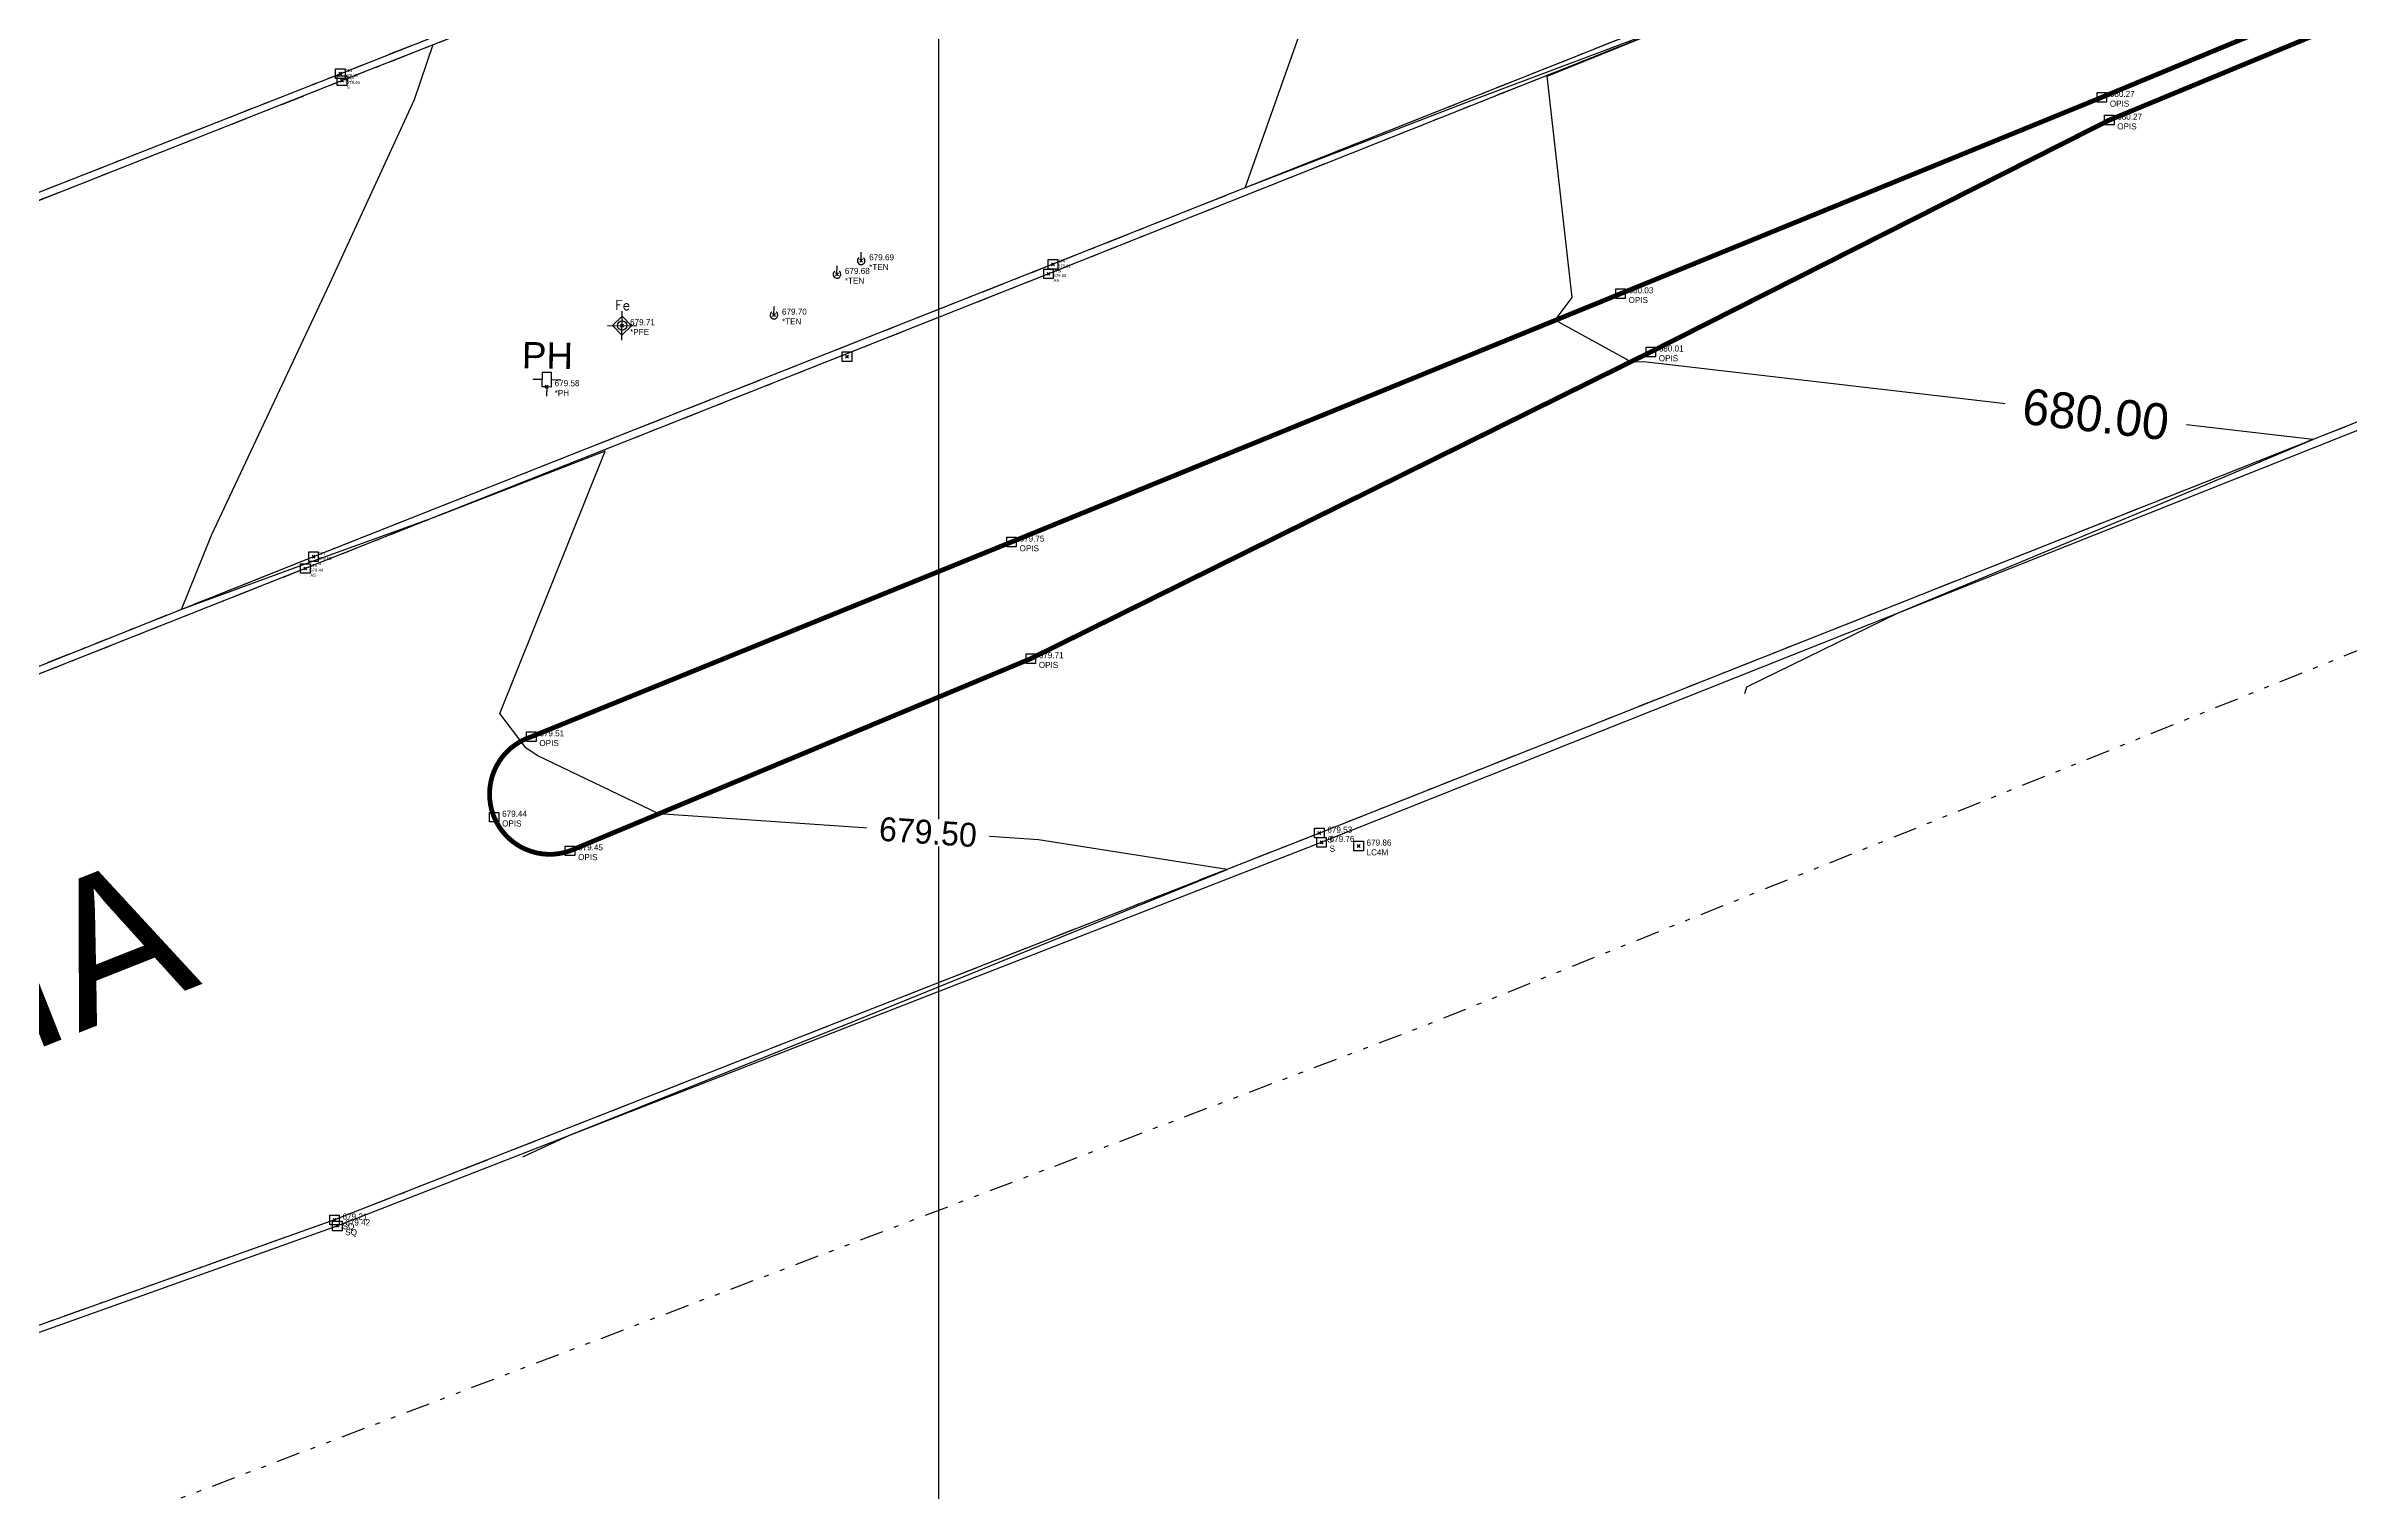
# Model space of a CAD drawing. Extents: x 350769 to 354978, y 6304672 to 6307963.
# Drawn here: x 352681.33 to 352729.52, y 6305454.38 to 6305484.61 of the extents above; entities that cross this region are included whole.
import ezdxf

# ---------------------------------------------------------------- set-up
doc = ezdxf.new("R2010")
doc.units = 0
doc.header["$PDMODE"] = 35
doc.header["$PDSIZE"] = 0.03
for name, pattern in [('4.0 - LO RECABARREN - DESNIVEL NUEVO$0$HIDDEN', [0.375, 0.25, -0.125]), ('CONTINUOS', [0]), ('DASHED', [19.05, 12.7, -6.35]), ('DIVIDE', [1.25, 0.5, -0.25, 0, -0.25, 0, -0.25]), ('JPG_DASHDOT', [1, 0.5, -0.25, 0, -0.25])]:
    doc.linetypes.add(name, pattern=pattern)
doc.layers.get('0').update_dxf_attribs({"linetype": 'CONTINUOUS'})
doc.layers.add('0_ASD_TOPOGRAFIA_ELEMENTOS', color=7, linetype='CONTINUOS', lineweight=5, true_color=0xbdbdbd)
for name, color, linetype in [('1-CALLE_NOMBRE', 6, 'CONTINUOUS'), ('1-coordenadas', 8, 'CONTINUOUS'), ('1-LINEA DE CIERRO', 7, 'DIVIDE'), ('1-PAVIMENTO', 161, 'CONTINUOUS'), ('1-PAVIMENTO PINTURA', 7, 'DASHED'), ('1-SOLERA', 212, 'CONTINUOUS'), ('2-ACHURADO JARDINERA', 252, 'CONTINUOUS'), ('2-ACHURADO VEREDA', 252, 'CONTINUOUS'), ('C-TINN', 5, 'CONTINUOUS'), ('C-TOPO-MAJR', 9, 'CONTINUOUS'), ('C-TOPO-MINR', 8, 'CONTINUOUS'), ('TOP-URB-SOLERAS', 2, 'JPG_DASHDOT'), ('V-NODE - 2013', 4, 'CONTINUOUS'), ('V-NODE DIC 2005', 4, 'CONTINUOUS'), ('V-NODE-TEXT 2013', 2, 'CONTINUOUS'), ('V-NODE-TEXT DIC 2005', 2, 'CONTINUOUS'), ('Z-PFE', 253, 'CONTINUOUS'), ('Z-PH', 253, 'CONTINUOUS'), ('Z-TEN', 253, 'CONTINUOUS')]:
    doc.layers.add(name, color=color, linetype=linetype)
doc.styles.add('A', font='arial.ttf', dxfattribs={"height": 2})
doc.styles.add('ROMANS', font='romans.shx', dxfattribs={"width": 0.65})

# ---------------------------------------------------------------- blocks, each defined once
blk = doc.blocks.new('COORDENADAS')
at = {"layer": '1-coordenadas'}
blk.add_line((520, -900.625), (520, -0.625), dxfattribs=at)
blk = doc.blocks.new('PFE')
for p, q in [((-1.22, 0), (1.22, 0)), ((0, 0.79), (-0.79, 0)), ((-0.79, 0), (0, -0.79)), ((0, -1.22), (0, 1.22)), ((0.79, 0), (0, 0.79)), ((0, -0.79), (0.79, 0))]:
    blk.add_line(p, q)
blk.add_circle((0, 0), 0.397)
at = {"style": 'ROMANS'}
blk.add_text('Fe', height=0.8, dxfattribs=at).set_placement((-0.6, 1.31))
blk = doc.blocks.new('PH')
at = {"layer": 'Z-PH'}
for p, q in [((-0.098, 0.148), (-0.295, 0.148)), ((-0.098, 0.295), (-0.098, 0)), ((0.098, 0.295), (-0.098, 0.295)), ((-0.098, 0), (-0.01, 0)), ((0.01, 0), (0.098, 0)), ((0.098, 0), (0.098, 0.295)), ((0.098, 0.148), (0.295, 0.148)), ((0, -0.01), (0, -0.197))]:
    blk.add_line(p, q, dxfattribs=at)
blk.add_circle((0, 0), 0.00984, dxfattribs=at)
at = {"layer": 'Z-PH', "style": 'A'}
blk.add_text('PH', height=0.55, dxfattribs=at).set_placement((-0.527, 0.377))
blk = doc.blocks.new('TEN')
at = {"layer": 'Z-TEN'}
blk.add_line((0, 0), (0, 0.89), dxfattribs=at)
blk.add_arc((0, 0), 0.396, 125.9547, 54.0453, dxfattribs=at)
blk = doc.blocks.new('*U506', base_point=(352687.52, 6305483.888))
at = {"layer": 'V-NODE - 2013', "lineweight": -2}
blk.add_point((352687.52, 6305483.888), dxfattribs=at)
at = {"layer": 'V-NODE-TEXT 2013', "linetype": 'ByBlock', "char_height": 0.0635}
for s, insert, attachment_point in [('914', (352687.625, 6305483.921), 7), ('679.45', (352687.625, 6305483.883), 1), ('S', (352687.625, 6305483.782), 1)]:
    blk.add_mtext(s, dxfattribs=dict(at, insert=insert, attachment_point=attachment_point))
blk = doc.blocks.new('*U516', base_point=(352702.39, 6305480.049))
at = {"layer": 'V-NODE - 2013', "lineweight": -2}
blk.add_point((352702.39, 6305480.049), dxfattribs=at)
at = {"layer": 'V-NODE-TEXT 2013', "linetype": 'ByBlock', "char_height": 0.0635}
for s, insert, attachment_point in [('974', (352702.495, 6305480.082), 7), ('679.91', (352702.495, 6305480.044), 1), ('S', (352702.495, 6305479.943), 1)]:
    blk.add_mtext(s, dxfattribs=dict(at, insert=insert, attachment_point=attachment_point))
blk = doc.blocks.new('*U517', base_point=(352686.925, 6305473.933))
at = {"layer": 'V-NODE - 2013', "lineweight": -2}
blk.add_point((352686.925, 6305473.933), dxfattribs=at)
at = {"layer": 'V-NODE-TEXT 2013', "linetype": 'ByBlock', "char_height": 0.0635}
for s, insert, attachment_point in [('S', (352687.03, 6305473.827), 1), ('977', (352687.03, 6305473.966), 7), ('679.56', (352687.03, 6305473.928), 1)]:
    blk.add_mtext(s, dxfattribs=dict(at, insert=insert, attachment_point=attachment_point))
blk = doc.blocks.new('*U544', base_point=(352687.485, 6305484.034))
at = {"layer": 'V-NODE - 2013', "lineweight": -2}
blk.add_point((352687.485, 6305484.034), dxfattribs=at)
at = {"layer": 'V-NODE-TEXT 2013', "linetype": 'ByBlock', "char_height": 0.0635}
for s, insert, attachment_point in [('915', (352687.59, 6305484.067), 7), ('679.30', (352687.59, 6305484.029), 1), ('HO', (352687.59, 6305483.928), 1)]:
    blk.add_mtext(s, dxfattribs=dict(at, insert=insert, attachment_point=attachment_point))
blk = doc.blocks.new('*U577', base_point=(352702.296, 6305479.848))
at = {"layer": 'V-NODE - 2013', "lineweight": -2}
blk.add_point((352702.296, 6305479.848), dxfattribs=at)
at = {"layer": 'V-NODE-TEXT 2013', "linetype": 'ByBlock', "char_height": 0.0635}
for s, insert, attachment_point in [('AS', (352702.401, 6305479.742), 1), ('975', (352702.401, 6305479.881), 7), ('679.80', (352702.401, 6305479.843), 1)]:
    blk.add_mtext(s, dxfattribs=dict(at, insert=insert, attachment_point=attachment_point))
blk = doc.blocks.new('*U578', base_point=(352686.752, 6305473.687))
at = {"layer": 'V-NODE - 2013', "lineweight": -2}
blk.add_point((352686.752, 6305473.687), dxfattribs=at)
at = {"layer": 'V-NODE-TEXT 2013', "linetype": 'ByBlock', "char_height": 0.0635}
for s, insert, attachment_point in [('976', (352686.857, 6305473.72), 7), ('AS', (352686.857, 6305473.581), 1), ('679.44', (352686.857, 6305473.682), 1)]:
    blk.add_mtext(s, dxfattribs=dict(at, insert=insert, attachment_point=attachment_point))
blk = doc.blocks.new('*U1327')
at = {"color": 0, "linetype": 'ByBlock', "lineweight": -2, "transparency": 16777216}
blk.add_point((0, 0), dxfattribs=at)
blk = doc.blocks.new('*U3512', base_point=(352708.847, 6305467.824))
at = {"layer": 'V-NODE-TEXT DIC 2005', "linetype": 'ByBlock', "char_height": 0.127}
for s, insert, attachment_point in [('679.86', (352709.014, 6305467.895), 4), ('LC4M', (352709.014, 6305467.756), 1)]:
    blk.add_mtext(s, dxfattribs=dict(at, insert=insert, attachment_point=attachment_point))
blk = doc.blocks.new('*U3513', base_point=(352708.847, 6305467.824))
at = {"layer": 'V-NODE-TEXT DIC 2005', "color": 2, "lineweight": -2}
blk.add_blockref('*U3512', (352708.847, 6305467.824), dxfattribs=at)
blk = doc.blocks.new('*U3388', base_point=(352690.767, 6305468.426))
at = {"layer": 'V-NODE-TEXT DIC 2005', "linetype": 'ByBlock', "char_height": 0.127}
for s, insert, attachment_point in [('679.44', (352690.934, 6305468.497), 4), ('OPIS', (352690.934, 6305468.358), 1)]:
    blk.add_mtext(s, dxfattribs=dict(at, insert=insert, attachment_point=attachment_point))
blk = doc.blocks.new('*U3389', base_point=(352690.767, 6305468.426))
at = {"layer": 'V-NODE-TEXT DIC 2005', "color": 2, "lineweight": -2}
blk.add_blockref('*U3388', (352690.767, 6305468.426), dxfattribs=at)
blk = doc.blocks.new('*U3386', base_point=(352701.588, 6305474.18))
at = {"layer": 'V-NODE-TEXT DIC 2005', "linetype": 'ByBlock', "char_height": 0.127}
for s, insert, attachment_point in [('679.75', (352701.755, 6305474.251), 4), ('OPIS', (352701.755, 6305474.112), 1)]:
    blk.add_mtext(s, dxfattribs=dict(at, insert=insert, attachment_point=attachment_point))
blk = doc.blocks.new('*U3387', base_point=(352701.588, 6305474.18))
at = {"layer": 'V-NODE-TEXT DIC 2005', "color": 2, "lineweight": -2}
blk.add_blockref('*U3386', (352701.588, 6305474.18), dxfattribs=at)
blk = doc.blocks.new('*U3384', base_point=(352692.356, 6305467.723))
at = {"layer": 'V-NODE-TEXT DIC 2005', "linetype": 'ByBlock', "char_height": 0.127}
for s, insert, attachment_point in [('679.45', (352692.523, 6305467.794), 4), ('OPIS', (352692.523, 6305467.655), 1)]:
    blk.add_mtext(s, dxfattribs=dict(at, insert=insert, attachment_point=attachment_point))
blk = doc.blocks.new('*U3385', base_point=(352692.356, 6305467.723))
at = {"layer": 'V-NODE-TEXT DIC 2005', "color": 2, "lineweight": -2}
blk.add_blockref('*U3384', (352692.356, 6305467.723), dxfattribs=at)
blk = doc.blocks.new('*U3378', base_point=(352691.546, 6305470.107))
at = {"layer": 'V-NODE-TEXT DIC 2005', "linetype": 'ByBlock', "char_height": 0.127}
for s, insert, attachment_point in [('679.51', (352691.713, 6305470.178), 4), ('OPIS', (352691.713, 6305470.039), 1)]:
    blk.add_mtext(s, dxfattribs=dict(at, insert=insert, attachment_point=attachment_point))
blk = doc.blocks.new('*U3379', base_point=(352691.546, 6305470.107))
at = {"layer": 'V-NODE-TEXT DIC 2005', "color": 2, "lineweight": -2}
blk.add_blockref('*U3378', (352691.546, 6305470.107), dxfattribs=at)
blk = doc.blocks.new('*U3372', base_point=(352701.99, 6305471.741))
at = {"layer": 'V-NODE-TEXT DIC 2005', "linetype": 'ByBlock', "char_height": 0.127}
for s, insert, attachment_point in [('679.71', (352702.157, 6305471.812), 4), ('OPIS', (352702.157, 6305471.673), 1)]:
    blk.add_mtext(s, dxfattribs=dict(at, insert=insert, attachment_point=attachment_point))
blk = doc.blocks.new('*U3373', base_point=(352701.99, 6305471.741))
at = {"layer": 'V-NODE-TEXT DIC 2005', "color": 2, "lineweight": -2}
blk.add_blockref('*U3372', (352701.99, 6305471.741), dxfattribs=at)
blk = doc.blocks.new('*U3352', base_point=(352714.325, 6305479.372))
at = {"layer": 'V-NODE-TEXT DIC 2005', "linetype": 'ByBlock', "char_height": 0.127}
for s, insert, attachment_point in [('680.03', (352714.492, 6305479.443), 4), ('OPIS', (352714.492, 6305479.304), 1)]:
    blk.add_mtext(s, dxfattribs=dict(at, insert=insert, attachment_point=attachment_point))
blk = doc.blocks.new('*U3353', base_point=(352714.325, 6305479.372))
at = {"layer": 'V-NODE-TEXT DIC 2005', "color": 2, "lineweight": -2}
blk.add_blockref('*U3352', (352714.325, 6305479.372), dxfattribs=at)
blk = doc.blocks.new('*U3350', base_point=(352724.546, 6305483.003))
at = {"layer": 'V-NODE-TEXT DIC 2005', "linetype": 'ByBlock', "char_height": 0.127}
for s, insert, attachment_point in [('680.27', (352724.713, 6305483.074), 4), ('OPIS', (352724.713, 6305482.935), 1)]:
    blk.add_mtext(s, dxfattribs=dict(at, insert=insert, attachment_point=attachment_point))
blk = doc.blocks.new('*U3351', base_point=(352724.546, 6305483.003))
at = {"layer": 'V-NODE-TEXT DIC 2005', "color": 2, "lineweight": -2}
blk.add_blockref('*U3350', (352724.546, 6305483.003), dxfattribs=at)
blk = doc.blocks.new('*U3348', base_point=(352724.391, 6305483.479))
at = {"layer": 'V-NODE-TEXT DIC 2005', "linetype": 'ByBlock', "char_height": 0.127}
for s, insert, attachment_point in [('680.27', (352724.558, 6305483.55), 4), ('OPIS', (352724.558, 6305483.411), 1)]:
    blk.add_mtext(s, dxfattribs=dict(at, insert=insert, attachment_point=attachment_point))
blk = doc.blocks.new('*U3349', base_point=(352724.391, 6305483.479))
at = {"layer": 'V-NODE-TEXT DIC 2005', "color": 2, "lineweight": -2}
blk.add_blockref('*U3348', (352724.391, 6305483.479), dxfattribs=at)
blk = doc.blocks.new('*U3346', base_point=(352714.957, 6305478.155))
at = {"layer": 'V-NODE-TEXT DIC 2005', "linetype": 'ByBlock', "char_height": 0.127}
for s, insert, attachment_point in [('680.01', (352715.124, 6305478.226), 4), ('OPIS', (352715.124, 6305478.087), 1)]:
    blk.add_mtext(s, dxfattribs=dict(at, insert=insert, attachment_point=attachment_point))
blk = doc.blocks.new('*U3347', base_point=(352714.957, 6305478.155))
at = {"layer": 'V-NODE-TEXT DIC 2005', "color": 2, "lineweight": -2}
blk.add_blockref('*U3346', (352714.957, 6305478.155), dxfattribs=at)
blk = doc.blocks.new('*U2208', base_point=(352708.073, 6305467.901))
at = {"layer": 'V-NODE-TEXT DIC 2005', "linetype": 'ByBlock', "char_height": 0.127}
for s, insert, attachment_point in [('679.76', (352708.24, 6305467.972), 4), ('S', (352708.24, 6305467.833), 1)]:
    blk.add_mtext(s, dxfattribs=dict(at, insert=insert, attachment_point=attachment_point))
blk = doc.blocks.new('*U2209', base_point=(352708.073, 6305467.901))
at = {"layer": 'V-NODE-TEXT DIC 2005', "color": 2, "lineweight": -2}
blk.add_blockref('*U2208', (352708.073, 6305467.901), dxfattribs=at)
blk = doc.blocks.new('*U2206', base_point=(352708.027, 6305468.093))
at = {"layer": 'V-NODE-TEXT DIC 2005', "linetype": 'ByBlock', "char_height": 0.127}
for s, insert, attachment_point in [('679.53', (352708.194, 6305468.164), 4), ('S', (352708.194, 6305468.025), 1)]:
    blk.add_mtext(s, dxfattribs=dict(at, insert=insert, attachment_point=attachment_point))
blk = doc.blocks.new('*U2207', base_point=(352708.027, 6305468.093))
at = {"layer": 'V-NODE-TEXT DIC 2005', "color": 2, "lineweight": -2}
blk.add_blockref('*U2206', (352708.027, 6305468.093), dxfattribs=at)
blk = doc.blocks.new('*U2048', base_point=(352687.43, 6305460.003))
at = {"layer": 'V-NODE-TEXT DIC 2005', "linetype": 'ByBlock', "char_height": 0.127}
for s, insert, attachment_point in [('679.21', (352687.597, 6305460.074), 4), ('SQ', (352687.597, 6305459.935), 1)]:
    blk.add_mtext(s, dxfattribs=dict(at, insert=insert, attachment_point=attachment_point))
blk = doc.blocks.new('*U2049', base_point=(352687.43, 6305460.003))
at = {"layer": 'V-NODE-TEXT DIC 2005', "color": 2, "lineweight": -2}
blk.add_blockref('*U2048', (352687.43, 6305460.003), dxfattribs=at)
blk = doc.blocks.new('*U2046', base_point=(352687.487, 6305459.879))
at = {"layer": 'V-NODE-TEXT DIC 2005', "linetype": 'ByBlock', "char_height": 0.127}
for s, insert, attachment_point in [('679.42', (352687.654, 6305459.95), 4), ('SQ', (352687.654, 6305459.811), 1)]:
    blk.add_mtext(s, dxfattribs=dict(at, insert=insert, attachment_point=attachment_point))
blk = doc.blocks.new('*U2047', base_point=(352687.487, 6305459.879))
at = {"layer": 'V-NODE-TEXT DIC 2005', "color": 2, "lineweight": -2}
blk.add_blockref('*U2046', (352687.487, 6305459.879), dxfattribs=at)
blk = doc.blocks.new('*U1472', base_point=(352693.442, 6305478.704))
at = {"layer": 'V-NODE-TEXT DIC 2005', "linetype": 'ByBlock', "char_height": 0.127}
for s, insert, attachment_point in [('*PFE', (352693.609, 6305478.636), 1), ('679.71', (352693.609, 6305478.775), 4)]:
    blk.add_mtext(s, dxfattribs=dict(at, insert=insert, attachment_point=attachment_point))
blk = doc.blocks.new('*U1473', base_point=(352693.442, 6305478.704))
at = {"layer": 'V-NODE-TEXT DIC 2005', "color": 2, "lineweight": -2}
blk.add_blockref('*U1472', (352693.442, 6305478.704), dxfattribs=at)
blk = doc.blocks.new('*U1444', base_point=(352691.865, 6305477.428))
at = {"layer": 'V-NODE-TEXT DIC 2005', "linetype": 'ByBlock', "char_height": 0.127}
for s, insert, attachment_point in [('*PH', (352692.032, 6305477.36), 1), ('679.58', (352692.032, 6305477.499), 4)]:
    blk.add_mtext(s, dxfattribs=dict(at, insert=insert, attachment_point=attachment_point))
blk = doc.blocks.new('*U1445', base_point=(352691.865, 6305477.428))
at = {"layer": 'V-NODE-TEXT DIC 2005', "color": 2, "lineweight": -2}
blk.add_blockref('*U1444', (352691.865, 6305477.428), dxfattribs=at)
blk = doc.blocks.new('*U1368', base_point=(352697.935, 6305479.776))
at = {"layer": 'V-NODE-TEXT DIC 2005', "linetype": 'ByBlock', "char_height": 0.127}
for s, insert, attachment_point in [('*TEN', (352698.102, 6305479.708), 1), ('679.68', (352698.102, 6305479.847), 4)]:
    blk.add_mtext(s, dxfattribs=dict(at, insert=insert, attachment_point=attachment_point))
blk = doc.blocks.new('*U1369', base_point=(352697.935, 6305479.776))
at = {"layer": 'V-NODE-TEXT DIC 2005', "color": 2, "lineweight": -2}
blk.add_blockref('*U1368', (352697.935, 6305479.776), dxfattribs=at)
blk = doc.blocks.new('*U1366', base_point=(352696.619, 6305478.924))
at = {"layer": 'V-NODE-TEXT DIC 2005', "linetype": 'ByBlock', "char_height": 0.127}
for s, insert, attachment_point in [('*TEN', (352696.786, 6305478.856), 1), ('679.70', (352696.786, 6305478.995), 4)]:
    blk.add_mtext(s, dxfattribs=dict(at, insert=insert, attachment_point=attachment_point))
blk = doc.blocks.new('*U1367', base_point=(352696.619, 6305478.924))
at = {"layer": 'V-NODE-TEXT DIC 2005', "color": 2, "lineweight": -2}
blk.add_blockref('*U1366', (352696.619, 6305478.924), dxfattribs=at)
blk = doc.blocks.new('*U1362', base_point=(352698.443, 6305480.061))
at = {"layer": 'V-NODE-TEXT DIC 2005', "linetype": 'ByBlock', "char_height": 0.127}
for s, insert, attachment_point in [('679.69', (352698.61, 6305480.132), 4), ('*TEN', (352698.61, 6305479.993), 1)]:
    blk.add_mtext(s, dxfattribs=dict(at, insert=insert, attachment_point=attachment_point))
blk = doc.blocks.new('*U1363', base_point=(352698.443, 6305480.061))
at = {"layer": 'V-NODE-TEXT DIC 2005', "color": 2, "lineweight": -2}
blk.add_blockref('*U1362', (352698.443, 6305480.061), dxfattribs=at)
blk = doc.blocks.new('*U4764', base_point=(352687.52, 6305483.888))
at = {"layer": 'V-NODE - 2013', "lineweight": -2}
blk.add_point((352687.52, 6305483.888), dxfattribs=at)
at = {"layer": 'V-NODE-TEXT 2013', "linetype": 'ByBlock', "char_height": 0.0635}
for s, insert, attachment_point in [('914', (352687.625, 6305483.921), 7), ('679.45', (352687.625, 6305483.883), 1), ('S', (352687.625, 6305483.782), 1)]:
    blk.add_mtext(s, dxfattribs=dict(at, insert=insert, attachment_point=attachment_point))
blk = doc.blocks.new('*U4774', base_point=(352702.39, 6305480.049))
at = {"layer": 'V-NODE - 2013', "lineweight": -2}
blk.add_point((352702.39, 6305480.049), dxfattribs=at)
at = {"layer": 'V-NODE-TEXT 2013', "linetype": 'ByBlock', "char_height": 0.0635}
for s, insert, attachment_point in [('974', (352702.495, 6305480.082), 7), ('679.91', (352702.495, 6305480.044), 1), ('S', (352702.495, 6305479.943), 1)]:
    blk.add_mtext(s, dxfattribs=dict(at, insert=insert, attachment_point=attachment_point))
blk = doc.blocks.new('*U4775', base_point=(352686.925, 6305473.933))
at = {"layer": 'V-NODE - 2013', "lineweight": -2}
blk.add_point((352686.925, 6305473.933), dxfattribs=at)
at = {"layer": 'V-NODE-TEXT 2013', "linetype": 'ByBlock', "char_height": 0.0635}
for s, insert, attachment_point in [('S', (352687.03, 6305473.827), 1), ('977', (352687.03, 6305473.966), 7), ('679.56', (352687.03, 6305473.928), 1)]:
    blk.add_mtext(s, dxfattribs=dict(at, insert=insert, attachment_point=attachment_point))
blk = doc.blocks.new('*U4802', base_point=(352687.485, 6305484.034))
at = {"layer": 'V-NODE - 2013', "lineweight": -2}
blk.add_point((352687.485, 6305484.034), dxfattribs=at)
at = {"layer": 'V-NODE-TEXT 2013', "linetype": 'ByBlock', "char_height": 0.0635}
for s, insert, attachment_point in [('915', (352687.59, 6305484.067), 7), ('679.30', (352687.59, 6305484.029), 1), ('HO', (352687.59, 6305483.928), 1)]:
    blk.add_mtext(s, dxfattribs=dict(at, insert=insert, attachment_point=attachment_point))
blk = doc.blocks.new('*U4835', base_point=(352702.296, 6305479.848))
at = {"layer": 'V-NODE - 2013', "lineweight": -2}
blk.add_point((352702.296, 6305479.848), dxfattribs=at)
at = {"layer": 'V-NODE-TEXT 2013', "linetype": 'ByBlock', "char_height": 0.0635}
for s, insert, attachment_point in [('AS', (352702.401, 6305479.742), 1), ('975', (352702.401, 6305479.881), 7), ('679.80', (352702.401, 6305479.843), 1)]:
    blk.add_mtext(s, dxfattribs=dict(at, insert=insert, attachment_point=attachment_point))
blk = doc.blocks.new('*U4836', base_point=(352686.752, 6305473.687))
at = {"layer": 'V-NODE - 2013', "lineweight": -2}
blk.add_point((352686.752, 6305473.687), dxfattribs=at)
at = {"layer": 'V-NODE-TEXT 2013', "linetype": 'ByBlock', "char_height": 0.0635}
for s, insert, attachment_point in [('976', (352686.857, 6305473.72), 7), ('AS', (352686.857, 6305473.581), 1), ('679.44', (352686.857, 6305473.682), 1)]:
    blk.add_mtext(s, dxfattribs=dict(at, insert=insert, attachment_point=attachment_point))
blk = doc.blocks.new('TOPOGRAFIA')
at = {"layer": '1-LINEA DE CIERRO', "color": 9, "true_color": 0xbdbdbd, "flags": 128}
blk.add_lwpolyline([(390280.923, 6302302.553), (390301.111, 6302310.622), (390303.484, 6302304.641), (390338.621, 6302318.187), (390369.787, 6302330.188), (390401.199, 6302342.363), (390434.782, 6302355.397), (390467.084, 6302367.939), (390498.989, 6302380.272), (390532.222, 6302393.524), (390576.524, 6302411.285), (390608.95, 6302424.291), (390644.306, 6302438.549), (390673.662, 6302450.269), (390710.202, 6302464.145), (390750.813, 6302480.468), (390811.66, 6302503.783), (390838.197, 6302514.072)], dxfattribs=at)
at = {"layer": '1-PAVIMENTO', "color": 9, "true_color": 0xbdbdbd}
for p, q in [((390687.485, 6302484.034), (390702.922, 6302490.138)), ((390718.293, 6302486.213), (390702.296, 6302479.848)), ((390670.847, 6302477.493), (390687.485, 6302484.034)), ((390740.671, 6302481.108), (390707.962, 6302468.155)), ((390702.296, 6302479.848), (390686.752, 6302473.687)), ((390686.752, 6302473.687), (390670.247, 6302467.148)), ((390707.962, 6302468.155), (390687.364, 6302460.066)), ((390687.364, 6302460.066), (390672.764, 6302454.867))]:
    blk.add_line(p, q, dxfattribs=at)
at = {"layer": '1-PAVIMENTO PINTURA', "color": 9, "true_color": 0xbdbdbd, "const_width": 0.1, "flags": 128}
blk.add_lwpolyline([(390772.906, 6302502.736), (390761.172, 6302497.993), (390750.478, 6302493.726), (390736.24, 6302487.922), (390724.482, 6302483.063), (390714.893, 6302478.216), (390701.926, 6302471.803), (390692.291, 6302467.785, -1.017343), (390691.481, 6302470.17), (390701.523, 6302474.242), (390714.26, 6302479.433), (390724.327, 6302483.54), (390737.129, 6302488.847), (390750.383, 6302494.213), (390761.081, 6302498.469), (390772.782, 6302503.082, -1.130732)], format="xyb", close=True, dxfattribs=at)
at = {"layer": '1-SOLERA', "color": 9, "true_color": 0xbdbdbd}
for p, q in [((390687.52, 6302483.888), (390702.999, 6302489.996)), ((390718.266, 6302486.357), (390702.39, 6302480.049)), ((390670.911, 6302477.334), (390687.52, 6302483.888)), ((390702.39, 6302480.049), (390686.925, 6302473.933)), ((390686.925, 6302473.933), (390670.159, 6302467.251))]:
    blk.add_line(p, q, dxfattribs=at)
blk.add_lwpolyline([(390432.213, 6302362.57), (390466.162, 6302375.951), (390497.081, 6302388.127), (390530.873, 6302401.47), (390572.386, 6302417.853), (390606.8, 6302430.35), (390643.107, 6302443.73), (390672.8, 6302454.722), (390687.421, 6302459.942), (390708.007, 6302467.963), (390740.676, 6302480.951), (390741.66, 6302480.86), (390747.566, 6302483.227), (390748.146, 6302483.932), (390751.548, 6302485.276), (390752.44, 6302485.134), (390758.424, 6302487.501)], dxfattribs=at)
at = {"layer": 'C-TINN', "color": 9, "linetype": 'Continuous', "lineweight": -3, "true_color": 0xbdbdbd}
for points, elevation in [([(390687.385, 6302483.934), (390687.385, 6302484.134), (390687.585, 6302484.134), (390687.585, 6302483.934), (390687.385, 6302483.934)], 679.298), ([(390687.42, 6302483.788), (390687.42, 6302483.988), (390687.62, 6302483.988), (390687.62, 6302483.788), (390687.42, 6302483.788)], 679.454), ([(390724.227, 6302483.44), (390724.227, 6302483.64), (390724.427, 6302483.64), (390724.427, 6302483.44), (390724.227, 6302483.44)], 680.27), ([(390724.382, 6302482.963), (390724.382, 6302483.163), (390724.582, 6302483.163), (390724.582, 6302482.963), (390724.382, 6302482.963)], 680.27), ([(390702.29, 6302479.949), (390702.29, 6302480.149), (390702.49, 6302480.149), (390702.49, 6302479.949), (390702.29, 6302479.949)], 679.906), ([(390702.196, 6302479.748), (390702.196, 6302479.948), (390702.396, 6302479.948), (390702.396, 6302479.748), (390702.196, 6302479.748)], 679.798), ([(390714.16, 6302479.333), (390714.16, 6302479.533), (390714.36, 6302479.533), (390714.36, 6302479.333), (390714.16, 6302479.333)], 680.03), ([(390697.981, 6302478.016), (390697.981, 6302478.216), (390698.181, 6302478.216), (390698.181, 6302478.016), (390697.981, 6302478.016)], 679.55), ([(390714.793, 6302478.116), (390714.793, 6302478.316), (390714.993, 6302478.316), (390714.993, 6302478.116), (390714.793, 6302478.116)], 680.01), ([(390701.423, 6302474.142), (390701.423, 6302474.342), (390701.623, 6302474.342), (390701.623, 6302474.142), (390701.423, 6302474.142)], 679.75), ([(390686.825, 6302473.833), (390686.825, 6302474.033), (390687.025, 6302474.033), (390687.025, 6302473.833), (390686.825, 6302473.833)], 679.562), ([(390686.652, 6302473.587), (390686.652, 6302473.787), (390686.852, 6302473.787), (390686.852, 6302473.587), (390686.652, 6302473.587)], 679.438), ([(390701.826, 6302471.703), (390701.826, 6302471.903), (390702.026, 6302471.903), (390702.026, 6302471.703), (390701.826, 6302471.703)], 679.71), ([(390691.381, 6302470.07), (390691.381, 6302470.27), (390691.581, 6302470.27), (390691.581, 6302470.07), (390691.381, 6302470.07)], 679.51), ([(390690.602, 6302468.389), (390690.602, 6302468.589), (390690.802, 6302468.589), (390690.802, 6302468.389), (390690.602, 6302468.389)], 679.44), ([(390707.862, 6302468.055), (390707.862, 6302468.255), (390708.062, 6302468.255), (390708.062, 6302468.055), (390707.862, 6302468.055)], 679.53), ([(390707.907, 6302467.863), (390707.907, 6302468.063), (390708.107, 6302468.063), (390708.107, 6302467.863), (390707.907, 6302467.863)], 679.76), ([(390692.191, 6302467.685), (390692.191, 6302467.885), (390692.391, 6302467.885), (390692.391, 6302467.685), (390692.191, 6302467.685)], 679.45), ([(390708.682, 6302467.785), (390708.682, 6302467.985), (390708.882, 6302467.985), (390708.882, 6302467.785), (390708.682, 6302467.785)], 679.86), ([(390687.264, 6302459.966), (390687.264, 6302460.166), (390687.464, 6302460.166), (390687.464, 6302459.966), (390687.264, 6302459.966)], 679.21), ([(390687.321, 6302459.842), (390687.321, 6302460.042), (390687.521, 6302460.042), (390687.521, 6302459.842), (390687.321, 6302459.842)], 679.42)]:
    blk.add_lwpolyline(points, dxfattribs=dict(at, elevation=elevation))
for p in [(390687.485, 6302484.034, 679.298), (390687.52, 6302483.888, 679.454), (390724.327, 6302483.54, 680.27), (390724.482, 6302483.063, 680.27), (390702.296, 6302479.848, 679.798), (390702.39, 6302480.049, 679.906), (390714.26, 6302479.433, 680.03), (390714.893, 6302478.216, 680.01), (390698.081, 6302478.116, 679.55), (390686.925, 6302473.933, 679.562), (390701.523, 6302474.242, 679.75), (390686.752, 6302473.687, 679.438), (390701.926, 6302471.803, 679.71), (390691.481, 6302470.17, 679.51), (390690.702, 6302468.489, 679.44), (390707.962, 6302468.155, 679.53), (390692.291, 6302467.785, 679.45), (390708.007, 6302467.963, 679.76), (390708.782, 6302467.885, 679.86), (390687.364, 6302460.066, 679.21), (390687.421, 6302459.942, 679.42)]:
    blk.add_point(p, dxfattribs=at)
at = {"layer": 'C-TOPO-MAJR', "color": 9, "linetype": 'Continuous', "lineweight": -3, "true_color": 0xbdbdbd, "elevation": 680}
for points in [[(390716.857, 6302471.072), (390716.9, 6302471.21), (390720.069, 6302472.758), (390725.434, 6302474.989), (390728.737, 6302476.382), (390714.749, 6302478.006), (390714.461, 6302478.002), (390714.379, 6302478.063), (390712.896, 6302478.877), (390713.249, 6302479.351), (390712.727, 6302483.983), (390716.78, 6302485.63)], [(390714.633, 6302484.78), (390711.127, 6302483.467), (390706.412, 6302481.647), (390708.868, 6302488.597)]]:
    blk.add_lwpolyline(points, dxfattribs=at)
at = {"layer": 'C-TOPO-MINR', "color": 9, "linetype": 'Continuous', "lineweight": -3, "true_color": 0xbdbdbd, "elevation": 679.5}
blk.add_lwpolyline([(390691.305, 6302461.386), (390692.265, 6302461.829), (390698.249, 6302464.23), (390706.031, 6302467.396), (390702.086, 6302468.016), (390694.144, 6302468.558), (390691.616, 6302469.772), (390691.37, 6302469.929), (390690.824, 6302470.658), (390693.024, 6302476.139), (390689.429, 6302474.748), (390686.839, 6302473.81), (390684.16, 6302472.831), (390684.794, 6302474.385), (390687.267, 6302479.648), (390689.033, 6302483.497), (390689.429, 6302484.641)], dxfattribs=at)
at = {"color": 9, "true_color": 0xbdbdbd}
for name, p in [('*U4802', (390687.485, 6302484.034)), ('*U4764', (390687.52, 6302483.888)), ('*U4774', (390702.39, 6302480.049)), ('*U4835', (390702.296, 6302479.848)), ('*U4775', (390686.925, 6302473.933)), ('*U4836', (390686.752, 6302473.687))]:
    blk.add_blockref(name, p, dxfattribs=at)
at = {"layer": 'V-NODE DIC 2005', "color": 9, "lineweight": -2, "true_color": 0xbdbdbd, "rotation": 359.9963883938062}
for p in [(390724.327, 6302483.539), (390724.482, 6302483.063), (390698.379, 6302480.123), (390697.871, 6302479.838), (390714.261, 6302479.433), (390693.378, 6302478.766), (390696.555, 6302478.986), (390714.893, 6302478.216), (390691.801, 6302477.49), (390701.524, 6302474.242), (390701.926, 6302471.803), (390691.481, 6302470.169), (390690.702, 6302468.488), (390707.962, 6302468.154), (390692.291, 6302467.785), (390708.008, 6302467.962), (390708.782, 6302467.885), (390687.365, 6302460.066), (390687.422, 6302459.942)]:
    blk.add_blockref('*U1327', p, dxfattribs=at)
at = {"layer": 'V-NODE-TEXT DIC 2005', "color": 9, "lineweight": -2, "true_color": 0xbdbdbd, "rotation": 359.9963883938062}
for name, p in [('*U3349', (390724.327, 6302483.539)), ('*U3351', (390724.482, 6302483.063)), ('*U1363', (390698.379, 6302480.123)), ('*U1369', (390697.871, 6302479.838)), ('*U1367', (390696.555, 6302478.986)), ('*U3353', (390714.261, 6302479.433)), ('*U1473', (390693.378, 6302478.766)), ('*U3347', (390714.893, 6302478.216)), ('*U1445', (390691.801, 6302477.49)), ('*U3387', (390701.524, 6302474.242)), ('*U3373', (390701.926, 6302471.803)), ('*U3379', (390691.481, 6302470.169)), ('*U3389', (390690.702, 6302468.488)), ('*U2207', (390707.962, 6302468.154)), ('*U2209', (390708.008, 6302467.962)), ('*U3513', (390708.782, 6302467.885)), ('*U3385', (390692.291, 6302467.785)), ('*U2049', (390687.365, 6302460.066)), ('*U2047', (390687.422, 6302459.942))]:
    blk.add_blockref(name, p, dxfattribs=at)
at = {"layer": 'Z-PFE', "color": 9, "true_color": 0xbdbdbd, "xscale": 0.25, "yscale": 0.25, "zscale": 0.25, "rotation": 359.090101839884}
blk.add_blockref('PFE', (390693.378, 6302478.766), dxfattribs=at)
at = {"layer": 'Z-PH', "color": 9, "true_color": 0xbdbdbd, "rotation": 359.090101839884}
blk.add_blockref('PH', (390691.801, 6302477.49), dxfattribs=at)
at = {"layer": 'Z-TEN', "color": 9, "true_color": 0xbdbdbd, "xscale": 0.2, "yscale": 0.2, "zscale": 0.2, "rotation": 359.090101839884}
for p in [(390698.378, 6302480.122), (390697.871, 6302479.837), (390696.554, 6302478.986)]:
    blk.add_blockref('TEN', p, dxfattribs=at)
at = {"layer": '1-CALLE_NOMBRE', "color": 9, "true_color": 0xbdbdbd, "style": 'A'}
blk.add_text('AV. SANTA MARIA', height=3, rotation=21.5913, dxfattribs=at).set_placement((390650.835, 6302451.64))
at = {"layer": 'C-TOPO-MAJR', "color": 9, "linetype": 'Continuous', "lineweight": -3, "true_color": 0xbdbdbd, "insert": (390724.2, 6302476.909, 680), "char_height": 0.75, "width": 3.75143, "attachment_point": 5, "rotation": 353.3755, "bg_fill": 3, "box_fill_scale": 1.042333, "bg_fill_color": 256, "bg_fill_true_color": 13158600, "bg_fill_transparency": 0}
blk.add_mtext('680.00', dxfattribs=at)
at = {"layer": 'C-TOPO-MINR', "color": 9, "linetype": 'Continuous', "lineweight": -3, "true_color": 0xbdbdbd, "insert": (390699.776, 6302468.174, 679.5), "char_height": 0.5, "width": 2.50095, "attachment_point": 5, "rotation": 356.0968, "bg_fill": 3, "box_fill_scale": 1.0635, "bg_fill_color": 256, "bg_fill_true_color": 13158600, "bg_fill_transparency": 0}
blk.add_mtext('679.50', dxfattribs=at)
at = {"layer": '1-coordenadas', "color": 9, "linetype": '4.0 - LO RECABARREN - DESNIVEL NUEVO$0$HIDDEN', "lineweight": 0, "ltscale": 50, "true_color": 0xbdbdbd}
blk.add_line((390700, 6302300), (390700, 6303200), dxfattribs=at)

msp = doc.modelspace()

# ---------------------------------------------------------------- hatches: boundary and pattern name
at = {"layer": '2-ACHURADO JARDINERA'}
h = msp.add_hatch(dxfattribs=at)
h.set_pattern_fill('CROSS', color=256, scale=0.25)
h.paths.add_polyline_path([(352807.58, 6305421.813), (352857.313, 6305432.478), (352902.068, 6305442.569), (352944.352, 6305451.754), (352994.7, 6305463.164), (353046.903, 6305475.514), (353092.39, 6305485.729), (353145.758, 6305497.876), (353144.258, 6305503.395), (353100.244, 6305493.41), (353059.279, 6305483.986), (353001.811, 6305470.928), (352950.675, 6305459.264), (352912.85, 6305450.546), (352850.724, 6305436.562), (352806.099, 6305426.903), (352769.806, 6305419.924), (352732.226, 6305412.88), (352692.279, 6305405.033), (352665.568, 6305399.969), (352618.739, 6305391.031, 0.354627), (352616.291, 6305386.209), (352665.262, 6305394.306), (352713.933, 6305403.621), (352757.54, 6305411.682)])
h = msp.add_hatch(dxfattribs=at)
h.set_pattern_fill('CROSS', color=256, scale=0.25)
edge = h.paths.add_edge_path()
edge.add_line((353143.074, 6305480.003), (353148.882, 6305481.723))
edge.add_line((353148.882, 6305481.723), (353146.47, 6305493.302))
edge.add_line((353146.47, 6305493.302), (353093.152, 6305481.277))
edge.add_line((353093.152, 6305481.277), (353048.229, 6305470.72))
edge.add_line((353048.229, 6305470.72), (352995.652, 6305458.757))
edge.add_line((352995.652, 6305458.757), (352945.972, 6305447.39))
edge.add_line((352945.972, 6305447.39), (352902.832, 6305437.649))
edge.add_line((352902.832, 6305437.649), (352858.107, 6305427.58))
edge.add_line((352858.107, 6305427.58), (352808.548, 6305416.922))
edge.add_line((352808.548, 6305416.922), (352758.228, 6305407.22))
edge.add_line((352758.228, 6305407.22), (352715.498, 6305399.08))
edge.add_line((352715.498, 6305399.08), (352666.18, 6305389.17))
edge.add_line((352666.18, 6305389.17), (352630.985, 6305382.073))
edge.add_arc((352633.263, 6305369.826), 12.457, 100.5388, 166.1407)
edge.add_arc((352624.225, 6305372.056), 3.148, 166.1407, 234.2062)
edge.add_arc((352627.06, 6305380.902), 12.321, 247.6974, 283.8785)
edge.add_line((352630.015, 6305368.941), (352668.694, 6305376.743))
edge.add_line((352668.694, 6305376.743), (352717.109, 6305386.55))
edge.add_line((352717.109, 6305386.55), (352759.295, 6305395.212))
edge.add_line((352759.295, 6305395.212), (352809.818, 6305405.374))
edge.add_line((352809.818, 6305405.374), (352905.734, 6305424.801))
edge.add_line((352905.734, 6305424.801), (352948.975, 6305433.696))
edge.add_line((352948.975, 6305433.696), (352998.108, 6305443.775))
edge.add_line((352998.108, 6305443.775), (353052.822, 6305454.779))
edge.add_line((353052.822, 6305454.779), (353064.913, 6305457.319))
edge.add_line((353064.913, 6305457.319), (353066.254, 6305457.586))
edge.add_line((353066.254, 6305457.586), (353114.574, 6305471.872))
edge.add_line((353114.574, 6305471.872), (353143.074, 6305480.003))
at = {"layer": '2-ACHURADO VEREDA'}
h = msp.add_hatch(dxfattribs=at)
h.set_pattern_fill('ANSI32', color=256, scale=0.09)
h.paths.add_polyline_path([(352778.513, 6305530.641), (352778.682, 6305530.165, 0.30076), (352781.877, 6305535.88), (352781.417, 6305539.545), (352780.967, 6305539.483), (352779.696, 6305548.344), (352778.207, 6305548.171), (352779.429, 6305539.404), (352778.4, 6305538.745), (352779.051, 6305534.166), (352777.12, 6305533.349), (352776.949, 6305533.635), (352767.175, 6305529.661), (352757.695, 6305525.376), (352748.002, 6305520.893), (352737.888, 6305516.144), (352730.032, 6305512.591), (352725.232, 6305511.131), (352711.741, 6305505.751), (352701.822, 6305501.812), (352688.808, 6305496.674), (352675.378, 6305491.326), (352662.77, 6305486.309), (352650.76, 6305481.531), (352641.08, 6305477.675), (352632.611, 6305474.335), (352623.668, 6305470.801), (352617.537, 6305468.424), (352605.764, 6305463.41), (352608.355, 6305461.211), (352618.346, 6305465.146), (352624.871, 6305467.668), (352633.825, 6305471.211), (352642.415, 6305474.593), (352652.307, 6305478.512), (352664.168, 6305483.169), (352676.565, 6305488.051), (352690.331, 6305493.466), (352703.095, 6305498.55), (352713.345, 6305502.582), (352726.41, 6305507.725), (352731.324, 6305509.731), (352740.236, 6305513.341), (352747.826, 6305516.788), (352758.93, 6305522.123), (352768.406, 6305526.356)])

# ---------------------------------------------------------------- linework, layer by layer
at = {"layer": '1-PAVIMENTO PINTURA', "const_width": 0.1, "flags": 128}
msp.add_lwpolyline([(352772.906, 6305502.736), (352761.172, 6305497.993), (352750.478, 6305493.726), (352736.24, 6305487.922), (352724.482, 6305483.063), (352714.893, 6305478.216), (352701.926, 6305471.803), (352692.291, 6305467.785, -1.017343), (352691.481, 6305470.17), (352701.523, 6305474.242), (352714.26, 6305479.433), (352724.327, 6305483.54), (352737.129, 6305488.847), (352750.383, 6305494.213), (352761.081, 6305498.469), (352772.782, 6305503.082, -1.130732)], format="xyb", close=True, dxfattribs=at)
at = {"layer": 'TOP-URB-SOLERAS'}
for p, q in [((352687.485, 6305484.034), (352702.922, 6305490.138)), ((352687.52, 6305483.888), (352702.999, 6305489.996)), ((352718.266, 6305486.357), (352702.39, 6305480.049)), ((352718.293, 6305486.213), (352702.296, 6305479.848)), ((352670.847, 6305477.493), (352687.485, 6305484.034)), ((352670.911, 6305477.334), (352687.52, 6305483.888)), ((352740.671, 6305481.108), (352707.962, 6305468.155)), ((352702.39, 6305480.049), (352686.925, 6305473.933)), ((352702.296, 6305479.848), (352686.752, 6305473.687)), ((352686.925, 6305473.933), (352670.159, 6305467.251)), ((352686.752, 6305473.687), (352670.247, 6305467.148)), ((352707.962, 6305468.155), (352687.364, 6305460.066)), ((352687.364, 6305460.066), (352672.764, 6305454.867))]:
    msp.add_line(p, q, dxfattribs=at)

# ---------------------------------------------------------------- block references
at = {"color": 252, "linetype": 'DASHED'}
msp.add_blockref('COORDENADAS', (352180, 6306200.625), dxfattribs=at)
for name, p in [('*U544', (352687.485, 6305484.034)), ('*U506', (352687.52, 6305483.888)), ('*U516', (352702.39, 6305480.049)), ('*U577', (352702.296, 6305479.848)), ('*U578', (352686.752, 6305473.687)), ('*U517', (352686.925, 6305473.933))]:
    msp.add_blockref(name, p)
at = {"layer": 'Z-PFE', "xscale": 0.25, "yscale": 0.25, "zscale": 0.25, "rotation": 359.090101839884}
msp.add_blockref('PFE', (352693.378, 6305478.766), dxfattribs=at)
at = {"layer": 'Z-PH', "rotation": 359.090101839884}
msp.add_blockref('PH', (352691.801, 6305477.49), dxfattribs=at)
at = {"layer": 'Z-TEN', "xscale": 0.2, "yscale": 0.2, "zscale": 0.2, "rotation": 359.090101839884}
for p in [(352698.378, 6305480.122), (352697.871, 6305479.837), (352696.554, 6305478.986)]:
    msp.add_blockref('TEN', p, dxfattribs=at)

# ---------------------------------------------------------------- next in the draw order: block references
at = {"layer": '0_ASD_TOPOGRAFIA_ELEMENTOS', "color": 30, "true_color": 0xf26507}
msp.add_blockref('TOPOGRAFIA', (-38000, 3000), dxfattribs=at)

doc.saveas('drawing.dxf')
